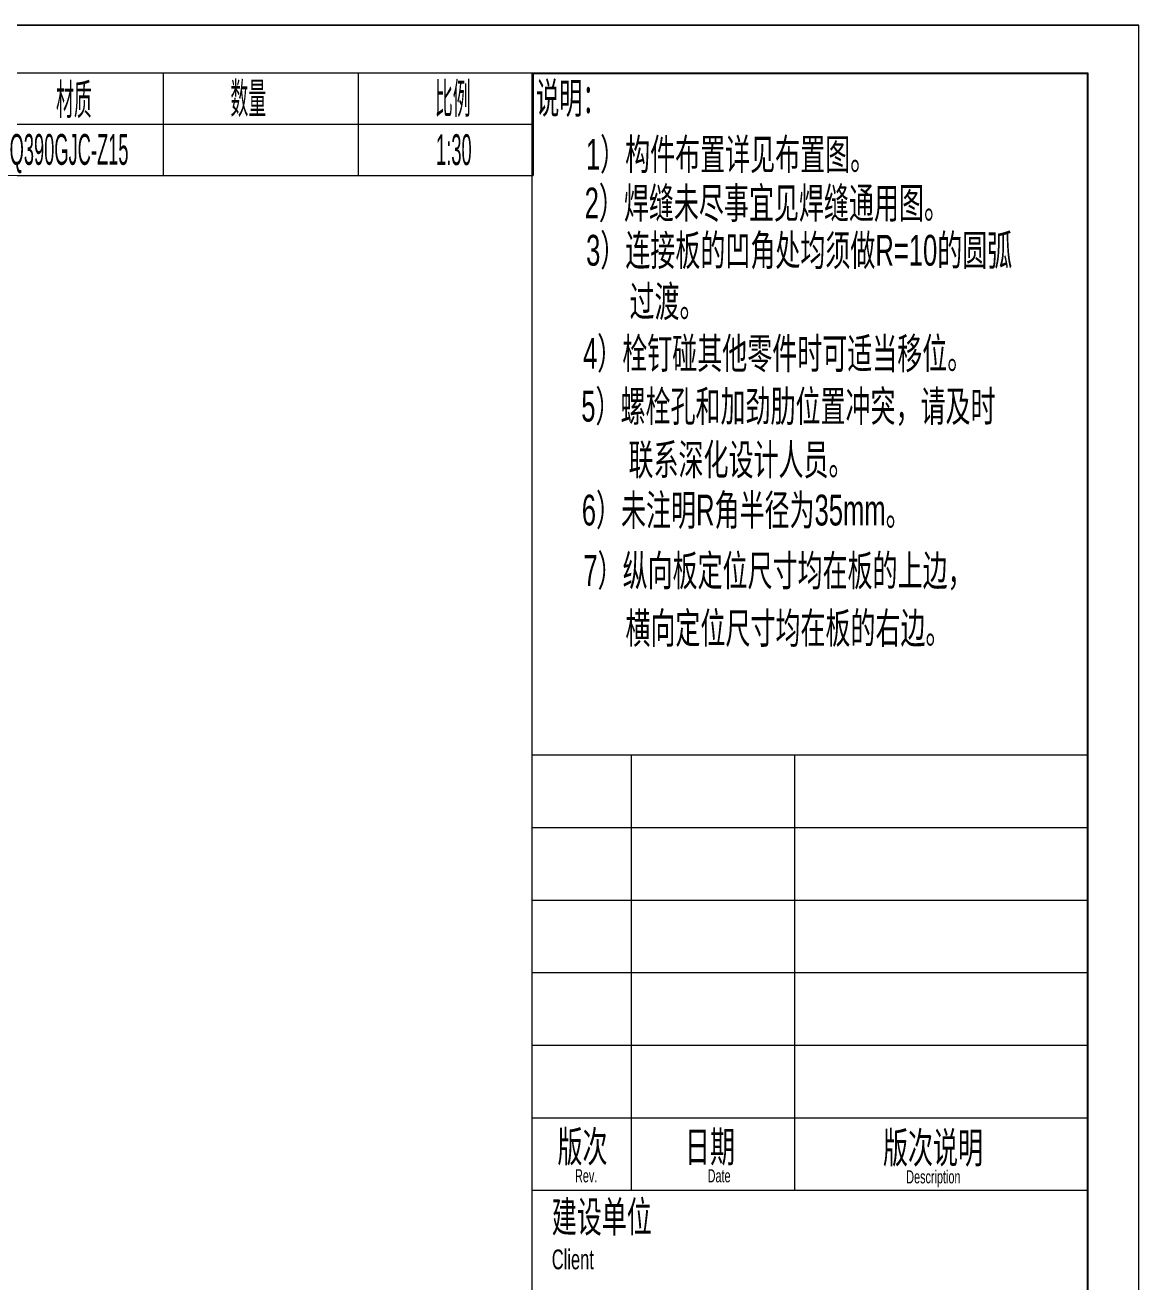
# Model space of a CAD drawing. Header units: millimetres. Extents: x 72 to 17970, y 150 to 12750.
# Drawn here: x 14716 to 17970, y 9079 to 12750 of the extents above; entities that cross this region are included whole.
import ezdxf

# ---------------------------------------------------------------- set-up
doc = ezdxf.new("R2010")
doc.units = ezdxf.units.MM
doc.linetypes.add('XKITLINE00', pattern=[0])
doc.layers.add('DrawingSheet', color=5, linetype='Continuous', lineweight=0)
doc.layers.add('OtherObjectType', color=1, linetype='Continuous', lineweight=0)
doc.styles.add('$TD_AUDIT_GENERATED_(DA)', font='ARIAL.TTF')
doc.styles.add('$TD_AUDIT_GENERATED_(EE)', font='ARIAL.TTF')
doc.styles.add('Arial', font='arial.ttf')

# ---------------------------------------------------------------- blocks, each defined once
blk = doc.blocks.new('*A3')
at = {"layer": 'DrawingSheet', "color": 5, "linetype": 'XKITLINE00', "lineweight": 0}
for p, q in [((17970, 12750), (150, 12750)), ((17970, 150), (17970, 12750))]:
    blk.add_line(p, q, dxfattribs=at)
blk = doc.blocks.new('*A4')
at = {"layer": 'OtherObjectType', "color": 7, "linetype": 'XKITLINE00', "lineweight": 0}
for p, q in [((12600, 12610.5), (16200, 12610.5)), ((15120, 12310.5), (15120, 12610.5)), ((15690, 12310.5), (15690, 12610.5)), ((16200, 12610.5), (16200, 12310.5)), ((12600, 12460.5), (16200, 12460.5)), ((12600, 12310.5), (16200, 12310.5))]:
    blk.add_line(p, q, dxfattribs=at)
at = {"layer": 'OtherObjectType', "color": 7, "width": 0.425}
for s, style, p in [('\\M+5B2C4\\M+5D6CA', 'Arial', (14806.5, 12488.2)), ('\\M+5CAFD\\M+5C1BF', 'Arial', (15316.1, 12491.6)), ('\\M+5B1C8\\M+5C0FD', 'Arial', (15913.4, 12491)), ('Q390GJC-Z15', '$TD_AUDIT_GENERATED_(DA)', (14670.8, 12342)), ('1:30', '$TD_AUDIT_GENERATED_(DA)', (15916.7, 12341.3))]:
    blk.add_text(s, height=90, dxfattribs=dict(at, style=style)).set_placement(p)
blk = doc.blocks.new('*A5')
at = {"layer": 'OtherObjectType', "color": 7, "linetype": 'XKITLINE00', "lineweight": 0}
for p, q in [((150, 12750), (17970, 12750)), ((17970, 150), (17970, 12750)), ((540.1, 12610.5), (17820.9, 12610.5)), ((16197, 12608.9), (16197, 288)), ((16197, 12608.9), (17819.1, 12608.9)), ((17819.1, 12608.9), (17819.1, 288)), ((17820.9, 12610.5), (17820.9, 289.5)), ((16197, 10618.3), (17819.1, 10618.3)), ((16486.7, 10618.3), (16486.7, 9347)), ((16963.5, 10618.3), (16963.5, 9347)), ((16197, 10406.4), (17819.1, 10406.4)), ((16197, 10194.6), (17819.1, 10194.6)), ((16197, 9982.7), (17819.1, 9982.7)), ((16197, 9770.8), (17819.1, 9770.8)), ((16197, 9558.9), (17819.1, 9558.9)), ((16197, 9347), (17819.1, 9347))]:
    blk.add_line(p, q, dxfattribs=at)
at = {"layer": 'OtherObjectType', "color": 7, "style": '$TD_AUDIT_GENERATED_(EE)'}
for s, height, width, p in [('\\M+5CBB5\\M+5C3F7\\M+5A3BA', 90, 0.553327, (16208.7, 12492)), ('1\\M+5A3A9\\M+5B9B9\\M+5BCFE\\M+5B2BC\\M+5D6C3\\M+5CFEA\\M+5BCFB\\M+5B2BC\\M+5D6C3\\M+5CDBC\\M+5A1A3', 90, 0.595, (16354.5, 12327.6)), ('2\\M+5A3A9\\M+5BAB8\\M+5B7EC\\M+5CEB4\\M+5BEA1\\M+5CAC2\\M+5D2CB\\M+5BCFB\\M+5BAB8\\M+5B7EC\\M+5CDA8\\M+5D3C3\\M+5CDBC\\M+5A1A3', 90, 0.595, (16350.9, 12185.4)), ('3\\M+5A3A9\\M+5C1AC\\M+5BDD3\\M+5B0E5\\M+5B5C4\\M+5B0BC\\M+5BDC7\\M+5B4A6\\M+5BEF9\\M+5D0EB\\M+5D7F6R=10\\M+5B5C4\\M+5D4B2\\M+5BBA1', 90, 0.595, (16355.1, 12047.4)), ('\\M+5B9FD\\M+5B6C9\\M+5A1A3', 90, 0.595, (16482, 11898)), ('4\\M+5A3A9\\M+5CBA8\\M+5B6A4\\M+5C5F6\\M+5C6E4\\M+5CBFB\\M+5C1E3\\M+5BCFE\\M+5CAB1\\M+5BFC9\\M+5CACA\\M+5B5B1\\M+5D2C6\\M+5CEBB\\M+5A1A3', 90, 0.595, (16346.1, 11746.2)), ('5\\M+5A3A9\\M+5C2DD\\M+5CBA8\\M+5BFD7\\M+5BACD\\M+5BCD3\\M+5BEA2\\M+5C0DF\\M+5CEBB\\M+5D6C3\\M+5B3E5\\M+5CDBB\\M+5A3AC\\M+5C7EB\\M+5BCB0\\M+5CAB1', 90, 0.595, (16341, 11592)), ('\\M+5C1AA\\M+5CFB5\\M+5C9EE\\M+5BBAF\\M+5C9E8\\M+5BCC6\\M+5C8CB\\M+5D4B1\\M+5A1A3', 90, 0.595, (16479, 11436)), ('6\\M+5A3A9\\M+5CEB4\\M+5D7A2\\M+5C3F7R\\M+5BDC7\\M+5B0EB\\M+5BEB6\\M+5CEAA35mm\\M+5A1A3', 90, 0.595, (16342.5, 11288.6)), ('7\\M+5A3A9\\M+5D7DD\\M+5CFF2\\M+5B0E5\\M+5B6A8\\M+5CEBB\\M+5B3DF\\M+5B4E7\\M+5BEF9\\M+5D4DA\\M+5B0E5\\M+5B5C4\\M+5C9CF\\M+5B1DF\\M+5A3AC', 90, 0.595, (16347, 11112)), ('\\M+5BAE1\\M+5CFF2\\M+5B6A8\\M+5CEBB\\M+5B3DF\\M+5B4E7\\M+5BEF9\\M+5D4DA\\M+5B0E5\\M+5B5C4\\M+5D3D2\\M+5B1DF\\M+5A1A3', 90, 0.595, (16470, 10944)), ('\\M+5B0E6\\M+5B4CE', 90, 0.595, (16271.5, 9429.4)), ('\\M+5C8D5\\M+5C6DA', 90, 0.595, (16644, 9429.4)), ('\\M+5B0E6\\M+5B4CE\\M+5CBB5\\M+5C3F7', 90, 0.595, (17222.5, 9426.4)), ('Rev.', 38.14, 0.595, (16322.7, 9370.1)), ('Date', 38.14, 0.595, (16710.2, 9370.1)), ('Description', 38.14, 0.595, (17290.3, 9367.1)), ('\\M+5BDA8\\M+5C9E8\\M+5B5A5\\M+5CEBB', 90, 0.595, (16254.8, 9224.5)), ('Client', 57.82, 0.595, (16254.8, 9116.2))]:
    blk.add_text(s, height=height, dxfattribs=dict(at, width=width)).set_placement(p)

msp = doc.modelspace()

# ---------------------------------------------------------------- block references
at = {"lineweight": 0}
for name in ['*A3', '*A5', '*A4']:
    msp.add_blockref(name, (0, 0), dxfattribs=at)

doc.saveas('drawing.dxf')
